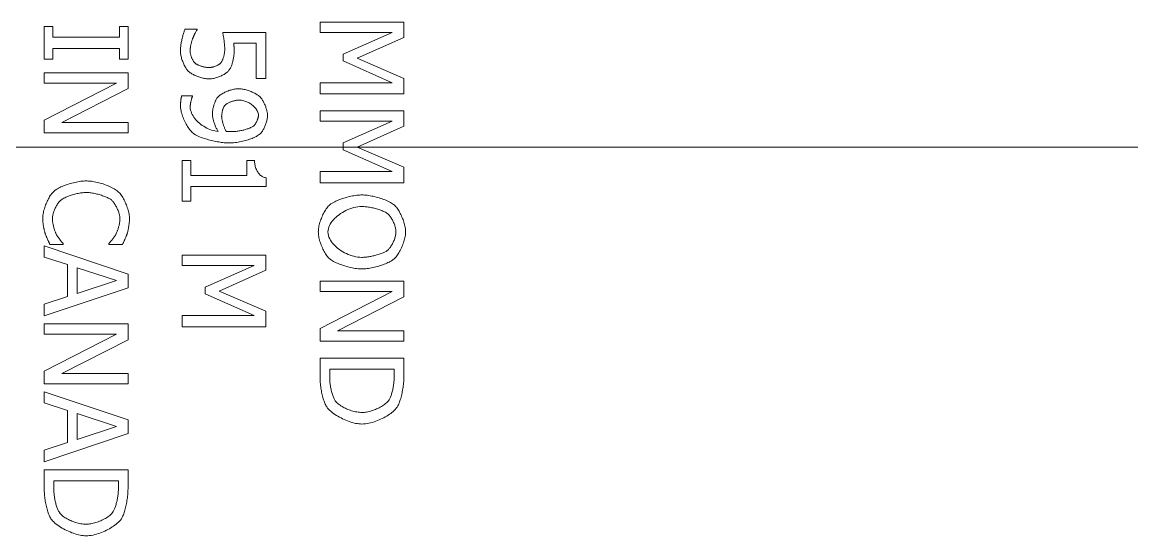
# Model space of a CAD drawing. Header units: millimetres. Extents: x 13 to 546, y 6 to 425.
# Drawn here: x 166.09 to 196.56, y 344.13 to 358.24 of the extents above; entities that cross this region are included whole.
import ezdxf

# ---------------------------------------------------------------- set-up
doc = ezdxf.new("R2010")
doc.units = ezdxf.units.MM
doc.layers.add('Section Line (ANSI)', color=7, linetype='Continuous', lineweight=9)
doc.layers.add('Visible (ANSI)', color=7, linetype='Continuous', lineweight=18)

# ---------------------------------------------------------------- blocks, each defined once
blk = doc.blocks.new('2dTransSection1')
at = {"layer": 'Section Line (ANSI)'}
blk.add_line((124.236, 354.808), (219.036, 354.808), dxfattribs=at)

msp = doc.modelspace()

# ---------------------------------------------------------------- linework, layer by layer
at = {"layer": 'Visible (ANSI)'}
for p, q in [((166.93, 358.122), (166.696, 358.122)), ((166.696, 358.122), (166.696, 357.231)), ((166.93, 357.829), (166.93, 358.122)), ((168.996, 358.122), (168.761, 358.122)), ((168.761, 358.122), (168.761, 357.829)), ((168.996, 357.231), (168.996, 358.122)), ((170.891, 358.055), (170.564, 358.055)), ((170.891, 358.033), (170.891, 358.055)), ((176.569, 358.244), (174.269, 358.244)), ((174.269, 358.244), (174.269, 357.959)), ((176.569, 357.827), (176.569, 358.244)), ((168.761, 357.829), (166.93, 357.829)), ((172.782, 357.96), (171.597, 357.96)), ((172.782, 356.698), (172.782, 357.96)), ((174.269, 357.959), (176.251, 357.959)), ((176.251, 357.959), (174.903, 357.364)), ((175.289, 357.253), (176.569, 357.827)), ((166.93, 357.231), (166.93, 357.524)), ((166.93, 357.524), (168.761, 357.524)), ((168.761, 357.524), (168.761, 357.231)), ((171.899, 357.664), (172.512, 357.664)), ((172.512, 357.664), (172.512, 356.698)), ((166.696, 357.231), (166.93, 357.231)), ((168.761, 357.231), (168.996, 357.231)), ((174.903, 357.364), (174.903, 357.178)), ((174.903, 357.178), (176.251, 356.578)), ((176.569, 356.697), (175.289, 357.253)), ((168.996, 356.853), (166.696, 356.853)), ((166.696, 356.853), (166.696, 356.568)), ((168.996, 356.419), (168.996, 356.853)), ((168.679, 356.568), (166.696, 355.55)), ((166.696, 356.568), (168.679, 356.568)), ((172.512, 356.698), (172.782, 356.698)), ((176.251, 356.578), (174.269, 356.578)), ((174.269, 356.578), (174.269, 356.272)), ((176.569, 356.272), (176.569, 356.697)), ((167.175, 355.492), (168.996, 356.419)), ((170.766, 356.217), (170.469, 356.217)), ((170.766, 356.202), (170.766, 356.217)), ((174.269, 356.272), (176.569, 356.272)), ((166.696, 355.55), (166.696, 355.207)), ((176.569, 355.806), (174.269, 355.806)), ((174.269, 355.806), (174.269, 355.521)), ((176.569, 355.389), (176.569, 355.806)), ((168.996, 355.492), (167.175, 355.492)), ((168.996, 355.207), (168.996, 355.492)), ((174.269, 355.521), (176.251, 355.521)), ((176.251, 355.521), (174.903, 354.926)), ((175.289, 354.815), (176.569, 355.389)), ((166.696, 355.207), (168.996, 355.207)), ((174.903, 354.926), (174.903, 354.74)), ((174.903, 354.74), (176.251, 354.14)), ((176.569, 354.259), (175.289, 354.815)), ((170.717, 354.447), (170.482, 354.447)), ((170.482, 354.447), (170.482, 353.324)), ((170.717, 354.029), (170.717, 354.447)), ((172.469, 354.447), (172.259, 354.447)), ((172.259, 354.447), (172.259, 354.029)), ((172.259, 354.029), (170.717, 354.029)), ((176.251, 354.14), (174.269, 354.14)), ((174.269, 354.14), (174.269, 353.834)), ((176.569, 353.834), (176.569, 354.259)), ((170.717, 353.324), (170.717, 353.733)), ((170.717, 353.733), (172.79, 353.733)), ((172.79, 353.733), (172.79, 353.971)), ((174.269, 353.834), (176.569, 353.834)), ((170.482, 353.324), (170.717, 353.324)), ((168.996, 351.326), (166.696, 352.102)), ((166.696, 352.102), (166.696, 351.792)), ((166.852, 352.139), (167.217, 352.139)), ((167.217, 352.139), (167.217, 352.161)), ((168.474, 352.163), (168.474, 352.139)), ((168.474, 352.139), (168.843, 352.139)), ((166.696, 351.792), (167.339, 351.584)), ((172.782, 351.848), (170.482, 351.848)), ((170.482, 351.848), (170.482, 351.563)), ((172.782, 351.431), (172.782, 351.848)), ((167.339, 351.584), (167.339, 350.706)), ((167.599, 350.79), (167.599, 351.5)), ((167.599, 351.5), (168.682, 351.146)), ((168.996, 350.95), (168.996, 351.326)), ((170.482, 351.563), (172.464, 351.563)), ((172.464, 351.563), (171.116, 350.969)), ((171.502, 350.857), (172.782, 351.431)), ((168.682, 351.146), (167.599, 350.79)), ((176.569, 351.13), (174.269, 351.13)), ((174.269, 351.13), (174.269, 350.845)), ((176.569, 350.696), (176.569, 351.13)), ((166.696, 350.175), (168.996, 350.95)), ((167.339, 350.706), (166.696, 350.497)), ((171.116, 350.969), (171.116, 350.782)), ((171.116, 350.782), (172.464, 350.182)), ((172.782, 350.301), (171.502, 350.857)), ((176.252, 350.845), (174.269, 349.827)), ((174.269, 350.845), (176.252, 350.845)), ((174.748, 349.769), (176.569, 350.696)), ((166.696, 350.497), (166.696, 350.175)), ((172.464, 350.182), (170.482, 350.182)), ((170.482, 350.182), (170.482, 349.876)), ((172.782, 349.876), (172.782, 350.301)), ((168.996, 349.957), (166.696, 349.957)), ((166.696, 349.957), (166.696, 349.671)), ((168.996, 349.522), (168.996, 349.957)), ((170.482, 349.876), (172.782, 349.876)), ((174.269, 349.827), (174.269, 349.484)), ((176.569, 349.769), (174.748, 349.769)), ((176.569, 349.484), (176.569, 349.769)), ((168.679, 349.671), (166.696, 348.654)), ((166.696, 349.671), (168.679, 349.671)), ((167.175, 348.596), (168.996, 349.522)), ((174.269, 349.484), (176.569, 349.484)), ((176.569, 349.018), (174.269, 349.018)), ((174.269, 349.018), (174.269, 348.489)), ((176.569, 348.494), (176.569, 349.018)), ((166.696, 348.654), (166.696, 348.311)), ((168.996, 348.596), (167.175, 348.596)), ((168.996, 348.311), (168.996, 348.596)), ((174.534, 348.479), (174.534, 348.712)), ((174.534, 348.712), (176.305, 348.712)), ((176.305, 348.712), (176.305, 348.479)), ((166.696, 348.311), (168.996, 348.311)), ((168.996, 347.317), (166.696, 348.093)), ((166.696, 348.093), (166.696, 347.783)), ((166.696, 347.783), (167.339, 347.574)), ((167.339, 347.574), (167.339, 346.697)), ((167.599, 346.78), (167.599, 347.491)), ((167.599, 347.491), (168.682, 347.136)), ((168.682, 347.136), (167.599, 346.78)), ((168.996, 346.941), (168.996, 347.317)), ((166.696, 346.165), (168.996, 346.941)), ((167.339, 346.697), (166.696, 346.488)), ((166.696, 346.488), (166.696, 346.165)), ((168.996, 345.947), (166.696, 345.947)), ((166.696, 345.947), (166.696, 345.418)), ((168.996, 345.424), (168.996, 345.947)), ((166.96, 345.409), (166.96, 345.642)), ((166.96, 345.642), (168.731, 345.642)), ((168.731, 345.642), (168.731, 345.409))]:
    msp.add_line(p, q, dxfattribs=at)
at = {"layer": 'Visible (ANSI)', "flags": 128}
for points in [[(170.564, 358.055), (170.557, 358.039), (170.55, 358.022), (170.542, 358.002), (170.535, 357.981), (170.527, 357.958), (170.52, 357.934), (170.512, 357.909), (170.505, 357.883), (170.498, 357.856), (170.491, 357.829), (170.484, 357.8), (170.478, 357.772), (170.471, 357.743), (170.466, 357.714), (170.46, 357.685), (170.455, 357.656), (170.45, 357.628), (170.446, 357.6), (170.443, 357.573), (170.44, 357.546), (170.437, 357.521), (170.435, 357.497), (170.434, 357.474), (170.434, 357.453)], [(170.768, 357.785), (170.771, 357.793), (170.774, 357.801), (170.777, 357.809), (170.781, 357.818), (170.785, 357.827), (170.789, 357.836), (170.793, 357.845), (170.797, 357.855), (170.801, 357.864), (170.805, 357.874), (170.81, 357.883), (170.814, 357.893), (170.819, 357.902), (170.824, 357.911), (170.828, 357.921), (170.833, 357.93), (170.837, 357.939), (170.842, 357.948), (170.846, 357.956), (170.851, 357.965), (170.857, 357.977), (170.867, 357.995), (170.879, 358.015), (170.891, 358.033)], [(170.7, 357.447), (170.701, 357.459), (170.701, 357.472), (170.702, 357.485), (170.703, 357.499), (170.705, 357.513), (170.706, 357.527), (170.709, 357.542), (170.711, 357.557), (170.713, 357.572), (170.716, 357.587), (170.719, 357.602), (170.722, 357.617), (170.725, 357.632), (170.729, 357.648), (170.732, 357.663), (170.736, 357.678), (170.74, 357.692), (170.744, 357.707), (170.748, 357.721), (170.752, 357.734), (170.756, 357.748), (170.76, 357.761), (170.764, 357.773), (170.768, 357.785)], [(171.597, 357.96), (171.599, 357.949), (171.602, 357.937), (171.604, 357.923), (171.607, 357.907), (171.61, 357.89), (171.613, 357.872), (171.616, 357.853), (171.619, 357.833), (171.623, 357.812), (171.626, 357.79), (171.629, 357.768), (171.632, 357.746), (171.635, 357.724), (171.638, 357.701), (171.64, 357.679), (171.643, 357.657), (171.645, 357.636), (171.647, 357.615), (171.649, 357.594), (171.65, 357.575), (171.651, 357.556), (171.652, 357.538), (171.653, 357.521), (171.653, 357.505)], [(170.434, 357.453), (170.435, 357.43), (170.436, 357.406), (170.439, 357.381), (170.443, 357.356), (170.448, 357.33), (170.454, 357.303), (170.461, 357.276), (170.469, 357.249), (170.478, 357.221), (170.487, 357.194), (170.497, 357.167), (170.507, 357.14), (170.519, 357.114), (170.53, 357.088), (170.542, 357.063), (170.554, 357.038), (170.567, 357.015), (170.58, 356.992), (170.593, 356.971), (170.606, 356.951), (170.62, 356.933), (170.633, 356.916), (170.646, 356.901), (170.659, 356.888)], [(170.84, 357.116), (170.831, 357.124), (170.823, 357.133), (170.814, 357.144), (170.805, 357.155), (170.797, 357.167), (170.789, 357.18), (170.781, 357.193), (170.773, 357.207), (170.765, 357.222), (170.758, 357.236), (170.751, 357.252), (170.744, 357.267), (170.738, 357.283), (170.732, 357.299), (170.727, 357.315), (170.721, 357.331), (170.717, 357.347), (170.713, 357.363), (170.709, 357.378), (170.706, 357.393), (170.704, 357.408), (170.702, 357.422), (170.701, 357.435), (170.7, 357.447)], [(171.653, 357.505), (171.653, 357.491), (171.652, 357.475), (171.651, 357.459), (171.649, 357.443), (171.647, 357.426), (171.645, 357.409), (171.642, 357.392), (171.639, 357.374), (171.636, 357.356), (171.632, 357.339), (171.628, 357.321), (171.623, 357.304), (171.618, 357.286), (171.613, 357.269), (171.608, 357.253), (171.603, 357.237), (171.597, 357.221), (171.591, 357.206), (171.585, 357.192), (171.579, 357.179), (171.572, 357.166), (171.564, 357.153), (171.556, 357.14), (171.547, 357.129)], [(171.768, 356.922), (171.782, 356.941), (171.795, 356.962), (171.806, 356.983), (171.817, 357.005), (171.827, 357.026), (171.835, 357.048), (171.844, 357.07), (171.852, 357.093), (171.859, 357.115), (171.865, 357.138), (171.872, 357.161), (171.877, 357.184), (171.883, 357.207), (171.888, 357.23), (171.892, 357.253), (171.896, 357.276), (171.9, 357.299), (171.903, 357.323), (171.906, 357.345), (171.908, 357.368), (171.91, 357.39), (171.911, 357.412), (171.912, 357.434), (171.912, 357.455)], [(171.912, 357.455), (171.912, 357.461), (171.912, 357.467), (171.912, 357.474), (171.912, 357.482), (171.911, 357.49), (171.911, 357.499), (171.911, 357.507), (171.91, 357.516), (171.91, 357.526), (171.909, 357.535), (171.909, 357.545), (171.908, 357.555), (171.908, 357.565), (171.907, 357.575), (171.906, 357.585), (171.906, 357.594), (171.905, 357.604), (171.904, 357.613), (171.903, 357.623), (171.903, 357.632), (171.902, 357.64), (171.901, 357.648), (171.9, 357.656), (171.899, 357.664)], [(171.215, 356.998), (171.199, 356.998), (171.183, 356.999), (171.167, 357.001), (171.15, 357.003), (171.132, 357.005), (171.115, 357.008), (171.097, 357.012), (171.079, 357.016), (171.061, 357.02), (171.043, 357.025), (171.025, 357.03), (171.008, 357.035), (170.99, 357.041), (170.973, 357.047), (170.957, 357.053), (170.941, 357.059), (170.925, 357.066), (170.911, 357.073), (170.897, 357.08), (170.883, 357.087), (170.871, 357.094), (170.86, 357.101), (170.849, 357.108), (170.84, 357.116)], [(171.547, 357.129), (171.539, 357.12), (171.53, 357.112), (171.521, 357.103), (171.51, 357.095), (171.498, 357.087), (171.486, 357.079), (171.472, 357.071), (171.458, 357.063), (171.444, 357.056), (171.429, 357.049), (171.414, 357.042), (171.399, 357.036), (171.384, 357.031), (171.368, 357.025), (171.353, 357.02), (171.337, 357.016), (171.322, 357.012), (171.306, 357.009), (171.291, 357.005), (171.275, 357.003), (171.26, 357.001), (171.245, 356.999), (171.23, 356.998), (171.215, 356.998)], [(170.659, 356.888), (170.674, 356.876), (170.69, 356.864), (170.707, 356.851), (170.726, 356.839), (170.747, 356.827), (170.768, 356.815), (170.791, 356.803), (170.815, 356.791), (170.839, 356.78), (170.864, 356.77), (170.89, 356.759), (170.916, 356.749), (170.942, 356.74), (170.969, 356.731), (170.995, 356.723), (171.021, 356.716), (171.047, 356.709), (171.073, 356.703), (171.098, 356.698), (171.123, 356.693), (171.147, 356.69), (171.17, 356.687), (171.192, 356.686), (171.213, 356.685)], [(171.213, 356.685), (171.239, 356.686), (171.266, 356.688), (171.293, 356.691), (171.321, 356.695), (171.348, 356.7), (171.376, 356.706), (171.403, 356.713), (171.431, 356.721), (171.458, 356.73), (171.485, 356.739), (171.511, 356.75), (171.537, 356.761), (171.562, 356.772), (171.586, 356.784), (171.61, 356.797), (171.633, 356.81), (171.654, 356.823), (171.675, 356.837), (171.694, 356.851), (171.712, 356.865), (171.729, 356.879), (171.744, 356.893), (171.757, 356.908), (171.768, 356.922)], [(170.469, 356.217), (170.467, 356.209), (170.465, 356.201), (170.463, 356.191), (170.461, 356.181), (170.459, 356.171), (170.457, 356.16), (170.455, 356.149), (170.453, 356.137), (170.451, 356.125), (170.45, 356.112), (170.448, 356.1), (170.447, 356.087), (170.445, 356.075), (170.444, 356.062), (170.443, 356.05), (170.442, 356.038), (170.441, 356.026), (170.44, 356.015), (170.439, 356.003), (170.439, 355.993), (170.438, 355.983), (170.438, 355.973), (170.438, 355.964), (170.438, 355.956)], [(170.704, 355.915), (170.704, 355.925), (170.705, 355.936), (170.706, 355.948), (170.707, 355.96), (170.708, 355.972), (170.71, 355.985), (170.712, 355.998), (170.714, 356.012), (170.716, 356.025), (170.719, 356.039), (170.722, 356.052), (170.724, 356.066), (170.727, 356.079), (170.73, 356.092), (170.733, 356.105), (170.737, 356.117), (170.74, 356.129), (170.743, 356.141), (170.746, 356.151), (170.749, 356.162), (170.753, 356.171), (170.756, 356.182), (170.761, 356.193), (170.766, 356.202)], [(171.448, 356.167), (171.438, 356.153), (171.428, 356.138), (171.419, 356.123), (171.41, 356.106), (171.401, 356.089), (171.393, 356.071), (171.385, 356.052), (171.377, 356.033), (171.37, 356.013), (171.363, 355.993), (171.356, 355.973), (171.35, 355.953), (171.344, 355.932), (171.339, 355.912), (171.334, 355.891), (171.329, 355.871), (171.325, 355.851), (171.322, 355.831), (171.319, 355.812), (171.316, 355.793), (171.314, 355.774), (171.313, 355.757), (171.312, 355.74), (171.312, 355.723)], [(172.035, 356.417), (172.01, 356.416), (171.984, 356.414), (171.958, 356.411), (171.931, 356.407), (171.903, 356.402), (171.875, 356.396), (171.848, 356.389), (171.82, 356.381), (171.792, 356.372), (171.764, 356.363), (171.737, 356.353), (171.71, 356.342), (171.683, 356.33), (171.657, 356.318), (171.632, 356.305), (171.607, 356.292), (171.584, 356.279), (171.562, 356.265), (171.54, 356.25), (171.52, 356.236), (171.501, 356.22), (171.482, 356.204), (171.464, 356.186), (171.448, 356.167)], [(172.613, 356.2), (172.598, 356.213), (172.582, 356.226), (172.564, 356.239), (172.544, 356.252), (172.523, 356.265), (172.501, 356.278), (172.477, 356.29), (172.453, 356.302), (172.427, 356.314), (172.401, 356.326), (172.374, 356.337), (172.347, 356.348), (172.319, 356.358), (172.292, 356.367), (172.264, 356.376), (172.237, 356.384), (172.209, 356.391), (172.182, 356.398), (172.156, 356.403), (172.13, 356.408), (172.105, 356.412), (172.081, 356.414), (172.057, 356.416), (172.035, 356.417)], [(172.829, 355.686), (172.828, 355.703), (172.827, 355.722), (172.825, 355.741), (172.821, 355.761), (172.817, 355.782), (172.812, 355.804), (172.806, 355.826), (172.8, 355.849), (172.792, 355.872), (172.784, 355.895), (172.776, 355.918), (172.767, 355.942), (172.758, 355.965), (172.748, 355.988), (172.737, 356.01), (172.727, 356.033), (172.716, 356.054), (172.704, 356.075), (172.693, 356.095), (172.681, 356.114), (172.668, 356.134), (172.652, 356.157), (172.633, 356.179), (172.613, 356.2)], [(170.438, 355.956), (170.439, 355.922), (170.441, 355.886), (170.446, 355.85), (170.452, 355.813), (170.46, 355.776), (170.47, 355.739), (170.481, 355.701), (170.493, 355.663), (170.507, 355.626), (170.521, 355.588), (170.537, 355.552), (170.554, 355.515), (170.572, 355.48), (170.591, 355.445), (170.61, 355.411), (170.63, 355.379), (170.651, 355.348), (170.672, 355.318), (170.694, 355.29), (170.716, 355.264), (170.738, 355.239), (170.76, 355.217), (170.782, 355.197), (170.805, 355.179)], [(171.472, 355.244), (171.425, 355.249), (171.378, 355.257), (171.332, 355.268), (171.287, 355.281), (171.243, 355.297), (171.199, 355.316), (171.156, 355.336), (171.114, 355.359), (171.074, 355.383), (171.034, 355.41), (170.997, 355.437), (170.96, 355.467), (170.926, 355.497), (170.893, 355.529), (170.862, 355.562), (170.834, 355.596), (170.807, 355.631), (170.783, 355.668), (170.761, 355.707), (170.742, 355.746), (170.726, 355.787), (170.714, 355.829), (170.707, 355.872), (170.704, 355.915)], [(171.567, 355.654), (171.567, 355.665), (171.568, 355.676), (171.569, 355.688), (171.57, 355.7), (171.571, 355.713), (171.573, 355.726), (171.574, 355.739), (171.577, 355.752), (171.579, 355.765), (171.582, 355.779), (171.585, 355.792), (171.588, 355.806), (171.591, 355.819), (171.595, 355.832), (171.599, 355.845), (171.603, 355.858), (171.607, 355.87), (171.612, 355.882), (171.617, 355.893), (171.622, 355.904), (171.627, 355.915), (171.633, 355.927), (171.64, 355.937), (171.647, 355.947)], [(171.647, 355.947), (171.657, 355.958), (171.668, 355.968), (171.68, 355.979), (171.693, 355.989), (171.707, 355.999), (171.723, 356.009), (171.739, 356.019), (171.756, 356.028), (171.773, 356.036), (171.791, 356.045), (171.809, 356.052), (171.827, 356.06), (171.846, 356.066), (171.864, 356.072), (171.883, 356.078), (171.901, 356.083), (171.92, 356.088), (171.939, 356.092), (171.958, 356.095), (171.976, 356.098), (171.994, 356.1), (172.013, 356.102), (172.031, 356.103), (172.048, 356.104)], [(172.048, 356.104), (172.08, 356.102), (172.111, 356.099), (172.142, 356.094), (172.173, 356.087), (172.204, 356.078), (172.234, 356.067), (172.263, 356.055), (172.292, 356.042), (172.32, 356.027), (172.348, 356.011), (172.374, 355.993), (172.399, 355.975), (172.423, 355.955), (172.446, 355.935), (172.467, 355.914), (172.487, 355.892), (172.505, 355.87), (172.522, 355.847), (172.537, 355.822), (172.55, 355.797), (172.562, 355.771), (172.57, 355.744), (172.575, 355.716), (172.577, 355.688)], [(171.312, 355.723), (171.312, 355.706), (171.313, 355.688), (171.315, 355.67), (171.318, 355.65), (171.321, 355.63), (171.325, 355.61), (171.33, 355.589), (171.335, 355.568), (171.34, 355.546), (171.347, 355.524), (171.353, 355.502), (171.36, 355.48), (171.368, 355.458), (171.376, 355.437), (171.385, 355.415), (171.393, 355.394), (171.402, 355.373), (171.412, 355.352), (171.421, 355.333), (171.431, 355.313), (171.441, 355.295), (171.451, 355.277), (171.462, 355.26), (171.472, 355.244)], [(171.694, 355.242), (171.687, 355.254), (171.679, 355.267), (171.672, 355.281), (171.664, 355.296), (171.657, 355.312), (171.65, 355.329), (171.642, 355.347), (171.635, 355.365), (171.628, 355.384), (171.622, 355.404), (171.615, 355.424), (171.609, 355.444), (171.603, 355.464), (171.597, 355.483), (171.592, 355.503), (171.587, 355.523), (171.583, 355.542), (171.579, 355.56), (171.575, 355.578), (171.573, 355.596), (171.57, 355.612), (171.569, 355.627), (171.568, 355.641), (171.567, 355.654)], [(172.577, 355.688), (172.577, 355.677), (172.576, 355.666), (172.575, 355.655), (172.573, 355.643), (172.571, 355.631), (172.568, 355.618), (172.564, 355.606), (172.56, 355.592), (172.556, 355.579), (172.551, 355.566), (172.546, 355.553), (172.541, 355.54), (172.535, 355.527), (172.529, 355.514), (172.522, 355.501), (172.516, 355.488), (172.508, 355.476), (172.501, 355.464), (172.493, 355.453), (172.485, 355.441), (172.476, 355.43), (172.467, 355.419), (172.457, 355.409), (172.447, 355.399)], [(172.622, 355.175), (172.635, 355.188), (172.648, 355.203), (172.66, 355.218), (172.673, 355.236), (172.685, 355.254), (172.697, 355.274), (172.709, 355.294), (172.721, 355.316), (172.732, 355.338), (172.743, 355.361), (172.754, 355.384), (172.764, 355.408), (172.773, 355.432), (172.782, 355.457), (172.79, 355.481), (172.798, 355.506), (172.805, 355.53), (172.811, 355.554), (172.816, 355.577), (172.821, 355.6), (172.824, 355.623), (172.827, 355.645), (172.828, 355.666), (172.829, 355.686)], [(171.839, 355.237), (171.833, 355.237), (171.826, 355.237), (171.819, 355.237), (171.811, 355.237), (171.804, 355.237), (171.797, 355.238), (171.789, 355.238), (171.782, 355.238), (171.775, 355.238), (171.767, 355.239), (171.761, 355.239), (171.754, 355.239), (171.748, 355.239), (171.741, 355.24), (171.735, 355.24), (171.729, 355.24), (171.724, 355.241), (171.718, 355.241), (171.713, 355.241), (171.709, 355.241), (171.704, 355.242), (171.7, 355.242), (171.697, 355.242), (171.694, 355.242)], [(172.447, 355.399), (172.421, 355.379), (172.391, 355.361), (172.363, 355.347), (172.339, 355.336), (172.316, 355.327), (172.293, 355.318), (172.268, 355.31), (172.244, 355.302), (172.22, 355.295), (172.196, 355.288), (172.172, 355.282), (172.147, 355.276), (172.122, 355.27), (172.097, 355.265), (172.071, 355.26), (172.045, 355.255), (172.019, 355.251), (171.993, 355.247), (171.967, 355.244), (171.941, 355.242), (171.915, 355.24), (171.889, 355.238), (171.864, 355.237), (171.839, 355.237)], [(170.805, 355.179), (170.853, 355.148), (170.907, 355.121), (170.96, 355.097), (171.007, 355.079), (171.046, 355.065), (171.085, 355.052), (171.125, 355.039), (171.166, 355.027), (171.206, 355.016), (171.247, 355.005), (171.287, 354.995), (171.327, 354.985), (171.367, 354.976), (171.407, 354.968), (171.447, 354.961), (171.486, 354.954), (171.525, 354.947), (171.563, 354.942), (171.601, 354.937), (171.637, 354.933), (171.672, 354.93), (171.706, 354.927), (171.739, 354.926), (171.77, 354.926)], [(171.77, 354.926), (171.811, 354.926), (171.852, 354.928), (171.894, 354.932), (171.935, 354.936), (171.977, 354.941), (172.019, 354.948), (172.06, 354.955), (172.101, 354.963), (172.142, 354.972), (172.181, 354.982), (172.22, 354.992), (172.258, 355.003), (172.295, 355.015), (172.332, 355.027), (172.367, 355.039), (172.401, 355.052), (172.433, 355.065), (172.464, 355.079), (172.493, 355.092), (172.521, 355.106), (172.547, 355.121), (172.573, 355.138), (172.599, 355.156), (172.622, 355.175)], [(172.79, 353.971), (172.766, 353.974), (172.743, 353.98), (172.72, 353.987), (172.698, 353.997), (172.677, 354.008), (172.657, 354.022), (172.638, 354.036), (172.62, 354.053), (172.603, 354.07), (172.587, 354.089), (172.571, 354.109), (172.557, 354.13), (172.544, 354.152), (172.531, 354.175), (172.52, 354.199), (172.51, 354.225), (172.501, 354.25), (172.492, 354.277), (172.486, 354.304), (172.48, 354.332), (172.475, 354.36), (172.472, 354.389), (172.47, 354.417), (172.469, 354.447)], [(167.844, 353.884), (167.809, 353.883), (167.773, 353.881), (167.736, 353.878), (167.697, 353.873), (167.659, 353.868), (167.619, 353.861), (167.579, 353.853), (167.539, 353.844), (167.498, 353.835), (167.458, 353.824), (167.418, 353.813), (167.378, 353.801), (167.339, 353.788), (167.3, 353.775), (167.262, 353.761), (167.226, 353.747), (167.19, 353.732), (167.156, 353.717), (167.123, 353.701), (167.092, 353.685), (167.061, 353.668), (167.026, 353.647), (166.99, 353.622), (166.956, 353.595)], [(168.72, 353.597), (168.697, 353.615), (168.672, 353.633), (168.644, 353.652), (168.614, 353.67), (168.581, 353.688), (168.546, 353.705), (168.51, 353.723), (168.472, 353.739), (168.433, 353.755), (168.393, 353.771), (168.353, 353.785), (168.312, 353.799), (168.271, 353.811), (168.231, 353.823), (168.191, 353.834), (168.15, 353.844), (168.11, 353.852), (168.07, 353.86), (168.03, 353.867), (167.991, 353.873), (167.953, 353.878), (167.915, 353.881), (167.879, 353.883), (167.844, 353.884)], [(166.956, 353.595), (166.938, 353.576), (166.919, 353.555), (166.9, 353.532), (166.882, 353.507), (166.863, 353.481), (166.845, 353.452), (166.828, 353.422), (166.811, 353.391), (166.795, 353.359), (166.779, 353.326), (166.763, 353.292), (166.749, 353.257), (166.735, 353.222), (166.722, 353.186), (166.71, 353.151), (166.699, 353.115), (166.689, 353.08), (166.68, 353.045), (166.673, 353.011), (166.666, 352.978), (166.661, 352.945), (166.658, 352.914), (166.655, 352.884), (166.655, 352.855)], [(167.148, 353.352), (167.166, 353.366), (167.185, 353.379), (167.207, 353.393), (167.231, 353.406), (167.258, 353.42), (167.286, 353.433), (167.315, 353.446), (167.346, 353.458), (167.377, 353.47), (167.408, 353.482), (167.44, 353.492), (167.472, 353.502), (167.504, 353.511), (167.536, 353.52), (167.568, 353.528), (167.6, 353.535), (167.632, 353.542), (167.663, 353.548), (167.695, 353.553), (167.726, 353.557), (167.756, 353.56), (167.786, 353.563), (167.815, 353.564), (167.844, 353.565)], [(167.844, 353.565), (167.87, 353.564), (167.898, 353.563), (167.926, 353.561), (167.956, 353.557), (167.986, 353.553), (168.017, 353.549), (168.048, 353.543), (168.079, 353.537), (168.111, 353.53), (168.142, 353.523), (168.174, 353.515), (168.205, 353.506), (168.236, 353.497), (168.266, 353.488), (168.296, 353.478), (168.325, 353.468), (168.353, 353.457), (168.38, 353.447), (168.406, 353.436), (168.43, 353.424), (168.455, 353.412), (168.483, 353.397), (168.512, 353.38), (168.539, 353.36)], [(169.037, 352.849), (169.036, 352.879), (169.033, 352.91), (169.029, 352.942), (169.024, 352.976), (169.017, 353.01), (169.009, 353.045), (168.999, 353.08), (168.989, 353.116), (168.977, 353.152), (168.964, 353.187), (168.951, 353.223), (168.936, 353.258), (168.921, 353.293), (168.905, 353.327), (168.888, 353.361), (168.871, 353.393), (168.853, 353.424), (168.834, 353.454), (168.816, 353.483), (168.797, 353.51), (168.778, 353.534), (168.758, 353.557), (168.739, 353.578), (168.72, 353.597)], [(175.419, 353.499), (175.385, 353.498), (175.35, 353.496), (175.313, 353.493), (175.276, 353.489), (175.237, 353.484), (175.198, 353.477), (175.158, 353.47), (175.118, 353.462), (175.078, 353.453), (175.038, 353.443), (174.998, 353.432), (174.958, 353.421), (174.918, 353.409), (174.88, 353.396), (174.842, 353.383), (174.805, 353.369), (174.769, 353.355), (174.735, 353.341), (174.702, 353.326), (174.671, 353.311), (174.639, 353.294), (174.603, 353.274), (174.567, 353.251), (174.534, 353.225)], [(176.306, 353.223), (176.284, 353.24), (176.258, 353.258), (176.23, 353.276), (176.199, 353.293), (176.165, 353.31), (176.13, 353.327), (176.092, 353.344), (176.053, 353.36), (176.014, 353.376), (175.973, 353.39), (175.932, 353.404), (175.891, 353.417), (175.85, 353.429), (175.809, 353.44), (175.768, 353.451), (175.727, 353.46), (175.687, 353.469), (175.646, 353.476), (175.606, 353.483), (175.567, 353.488), (175.529, 353.493), (175.491, 353.496), (175.454, 353.498), (175.419, 353.499)], [(166.919, 352.851), (166.92, 352.869), (166.921, 352.889), (166.924, 352.909), (166.928, 352.93), (166.933, 352.952), (166.938, 352.974), (166.945, 352.997), (166.952, 353.02), (166.96, 353.044), (166.969, 353.067), (166.978, 353.091), (166.989, 353.115), (167, 353.138), (167.011, 353.162), (167.023, 353.185), (167.036, 353.207), (167.049, 353.229), (167.063, 353.251), (167.077, 353.271), (167.091, 353.29), (167.105, 353.308), (167.12, 353.324), (167.134, 353.339), (167.148, 353.352)], [(168.539, 353.36), (168.553, 353.347), (168.568, 353.332), (168.582, 353.316), (168.597, 353.298), (168.611, 353.279), (168.625, 353.259), (168.638, 353.238), (168.652, 353.217), (168.665, 353.194), (168.677, 353.171), (168.689, 353.147), (168.701, 353.123), (168.712, 353.099), (168.722, 353.075), (168.731, 353.05), (168.74, 353.026), (168.748, 353.002), (168.755, 352.978), (168.761, 352.955), (168.766, 352.932), (168.77, 352.911), (168.773, 352.89), (168.775, 352.87), (168.776, 352.851)], [(174.534, 353.225), (174.515, 353.206), (174.495, 353.186), (174.476, 353.163), (174.457, 353.138), (174.438, 353.112), (174.419, 353.084), (174.401, 353.054), (174.384, 353.023), (174.366, 352.991), (174.35, 352.958), (174.334, 352.924), (174.319, 352.889), (174.305, 352.854), (174.291, 352.819), (174.279, 352.783), (174.267, 352.748), (174.257, 352.712), (174.248, 352.677), (174.24, 352.643), (174.233, 352.609), (174.228, 352.576), (174.224, 352.544), (174.222, 352.513), (174.221, 352.483)], [(174.486, 352.481), (174.489, 352.527), (174.498, 352.572), (174.512, 352.615), (174.53, 352.658), (174.551, 352.698), (174.576, 352.737), (174.604, 352.776), (174.636, 352.814), (174.67, 352.851), (174.708, 352.887), (174.748, 352.922), (174.79, 352.956), (174.835, 352.988), (174.882, 353.018), (174.931, 353.046), (174.981, 353.072), (175.032, 353.096), (175.085, 353.117), (175.139, 353.135), (175.194, 353.151), (175.25, 353.163), (175.306, 353.172), (175.362, 353.178), (175.419, 353.18)], [(175.419, 353.18), (175.447, 353.18), (175.475, 353.178), (175.505, 353.176), (175.535, 353.173), (175.566, 353.169), (175.598, 353.165), (175.63, 353.159), (175.662, 353.154), (175.695, 353.147), (175.727, 353.14), (175.759, 353.132), (175.791, 353.124), (175.822, 353.116), (175.853, 353.107), (175.883, 353.098), (175.912, 353.088), (175.941, 353.078), (175.968, 353.068), (175.994, 353.057), (176.018, 353.047), (176.043, 353.035), (176.068, 353.022), (176.092, 353.007), (176.115, 352.992)], [(176.618, 352.483), (176.617, 352.513), (176.615, 352.543), (176.611, 352.576), (176.605, 352.609), (176.599, 352.643), (176.591, 352.677), (176.581, 352.712), (176.571, 352.748), (176.56, 352.783), (176.547, 352.819), (176.534, 352.854), (176.519, 352.889), (176.504, 352.924), (176.489, 352.958), (176.472, 352.991), (176.455, 353.023), (176.437, 353.054), (176.419, 353.083), (176.401, 353.111), (176.382, 353.138), (176.364, 353.162), (176.345, 353.185), (176.326, 353.205), (176.306, 353.223)], [(166.655, 352.855), (166.655, 352.837), (166.655, 352.818), (166.656, 352.799), (166.657, 352.781), (166.659, 352.762), (166.661, 352.743), (166.663, 352.724), (166.665, 352.705), (166.668, 352.687), (166.67, 352.668), (166.673, 352.65), (166.676, 352.632), (166.679, 352.614), (166.683, 352.597), (166.686, 352.579), (166.69, 352.563), (166.694, 352.546), (166.697, 352.53), (166.701, 352.515), (166.705, 352.5), (166.709, 352.485), (166.713, 352.471), (166.717, 352.458), (166.722, 352.445)], [(167.033, 352.406), (167.027, 352.417), (167.02, 352.43), (167.014, 352.445), (167.008, 352.46), (167.001, 352.476), (166.995, 352.494), (166.988, 352.512), (166.982, 352.531), (166.976, 352.55), (166.969, 352.57), (166.964, 352.591), (166.958, 352.612), (166.952, 352.633), (166.947, 352.654), (166.942, 352.675), (166.938, 352.696), (166.934, 352.717), (166.93, 352.738), (166.927, 352.758), (166.924, 352.778), (166.922, 352.798), (166.92, 352.816), (166.92, 352.834), (166.919, 352.851)], [(168.776, 352.851), (168.775, 352.834), (168.774, 352.816), (168.773, 352.798), (168.771, 352.779), (168.768, 352.76), (168.765, 352.74), (168.762, 352.72), (168.758, 352.7), (168.754, 352.68), (168.749, 352.66), (168.744, 352.639), (168.739, 352.62), (168.733, 352.6), (168.728, 352.58), (168.722, 352.561), (168.716, 352.543), (168.71, 352.525), (168.703, 352.508), (168.697, 352.491), (168.691, 352.475), (168.684, 352.461), (168.678, 352.447), (168.672, 352.434), (168.666, 352.422)], [(168.977, 352.445), (168.98, 352.456), (168.984, 352.469), (168.987, 352.482), (168.99, 352.497), (168.994, 352.512), (168.997, 352.528), (169.001, 352.545), (169.004, 352.562), (169.007, 352.58), (169.01, 352.599), (169.014, 352.617), (169.017, 352.636), (169.019, 352.655), (169.022, 352.674), (169.025, 352.693), (169.027, 352.712), (169.029, 352.731), (169.031, 352.75), (169.033, 352.768), (169.034, 352.785), (169.035, 352.802), (169.036, 352.819), (169.036, 352.834), (169.037, 352.849)], [(176.115, 352.992), (176.13, 352.979), (176.145, 352.965), (176.16, 352.95), (176.175, 352.933), (176.189, 352.915), (176.203, 352.896), (176.217, 352.876), (176.231, 352.855), (176.244, 352.833), (176.256, 352.811), (176.268, 352.788), (176.279, 352.764), (176.29, 352.74), (176.3, 352.716), (176.31, 352.691), (176.318, 352.667), (176.326, 352.642), (176.333, 352.618), (176.339, 352.594), (176.344, 352.57), (176.348, 352.547), (176.351, 352.524), (176.352, 352.502), (176.353, 352.481)], [(166.722, 352.445), (166.726, 352.433), (166.73, 352.42), (166.734, 352.407), (166.739, 352.394), (166.744, 352.381), (166.75, 352.367), (166.755, 352.354), (166.761, 352.34), (166.767, 352.326), (166.773, 352.313), (166.778, 352.299), (166.784, 352.286), (166.79, 352.272), (166.796, 352.259), (166.802, 352.246), (166.809, 352.232), (166.815, 352.219), (166.821, 352.207), (166.826, 352.194), (166.832, 352.182), (166.838, 352.17), (166.843, 352.159), (166.848, 352.149), (166.852, 352.139)], [(167.217, 352.161), (167.213, 352.166), (167.207, 352.172), (167.201, 352.179), (167.195, 352.186), (167.188, 352.194), (167.18, 352.203), (167.172, 352.213), (167.164, 352.222), (167.156, 352.233), (167.147, 352.244), (167.138, 352.255), (167.129, 352.266), (167.12, 352.278), (167.111, 352.29), (167.102, 352.302), (167.094, 352.314), (167.085, 352.326), (167.077, 352.338), (167.068, 352.35), (167.06, 352.361), (167.053, 352.373), (167.046, 352.384), (167.039, 352.395), (167.033, 352.406)], [(168.666, 352.422), (168.658, 352.41), (168.651, 352.397), (168.642, 352.383), (168.634, 352.37), (168.625, 352.356), (168.615, 352.343), (168.606, 352.33), (168.597, 352.317), (168.587, 352.304), (168.578, 352.291), (168.569, 352.279), (168.56, 352.268), (168.551, 352.257), (168.543, 352.246), (168.534, 352.235), (168.526, 352.225), (168.518, 352.215), (168.51, 352.206), (168.503, 352.197), (168.496, 352.189), (168.49, 352.182), (168.484, 352.175), (168.478, 352.169), (168.474, 352.163)], [(168.843, 352.139), (168.848, 352.149), (168.853, 352.16), (168.859, 352.171), (168.865, 352.183), (168.871, 352.195), (168.877, 352.208), (168.884, 352.221), (168.89, 352.235), (168.896, 352.249), (168.903, 352.263), (168.909, 352.277), (168.916, 352.292), (168.922, 352.306), (168.928, 352.321), (168.934, 352.335), (168.94, 352.349), (168.946, 352.362), (168.951, 352.376), (168.956, 352.389), (168.961, 352.401), (168.966, 352.413), (168.97, 352.424), (168.974, 352.435), (168.977, 352.445)], [(174.221, 352.483), (174.222, 352.454), (174.224, 352.424), (174.228, 352.392), (174.233, 352.359), (174.239, 352.326), (174.247, 352.292), (174.256, 352.257), (174.266, 352.222), (174.278, 352.186), (174.29, 352.151), (174.303, 352.115), (174.317, 352.08), (174.332, 352.045), (174.348, 352.011), (174.365, 351.978), (174.382, 351.946), (174.4, 351.914), (174.418, 351.884), (174.437, 351.856), (174.456, 351.829), (174.475, 351.804), (174.494, 351.781), (174.514, 351.76), (174.534, 351.741)], [(175.419, 351.784), (175.364, 351.786), (175.309, 351.791), (175.255, 351.8), (175.201, 351.812), (175.147, 351.826), (175.095, 351.843), (175.043, 351.863), (174.993, 351.886), (174.943, 351.911), (174.895, 351.938), (174.848, 351.967), (174.803, 351.998), (174.76, 352.031), (174.719, 352.065), (174.681, 352.1), (174.646, 352.137), (174.614, 352.174), (174.585, 352.213), (174.558, 352.254), (174.534, 352.296), (174.514, 352.341), (174.499, 352.386), (174.489, 352.433), (174.486, 352.481)], [(176.353, 352.481), (176.352, 352.461), (176.351, 352.439), (176.348, 352.417), (176.344, 352.394), (176.339, 352.371), (176.333, 352.347), (176.326, 352.323), (176.318, 352.298), (176.309, 352.274), (176.3, 352.249), (176.289, 352.225), (176.279, 352.201), (176.267, 352.177), (176.255, 352.154), (176.242, 352.131), (176.229, 352.109), (176.216, 352.088), (176.202, 352.068), (176.188, 352.048), (176.174, 352.03), (176.159, 352.014), (176.144, 351.998), (176.129, 351.985), (176.115, 351.972)], [(176.306, 351.741), (176.325, 351.759), (176.344, 351.779), (176.363, 351.801), (176.381, 351.826), (176.4, 351.852), (176.418, 351.88), (176.436, 351.91), (176.454, 351.941), (176.471, 351.973), (176.487, 352.007), (176.503, 352.041), (176.518, 352.075), (176.533, 352.111), (176.546, 352.146), (176.559, 352.182), (176.571, 352.218), (176.581, 352.253), (176.59, 352.289), (176.598, 352.323), (176.605, 352.357), (176.611, 352.39), (176.615, 352.422), (176.617, 352.453), (176.618, 352.483)], [(176.115, 351.972), (176.08, 351.949), (176.042, 351.929), (176.004, 351.912), (175.973, 351.899), (175.946, 351.888), (175.918, 351.878), (175.89, 351.869), (175.861, 351.86), (175.832, 351.851), (175.804, 351.843), (175.775, 351.836), (175.747, 351.829), (175.718, 351.822), (175.69, 351.816), (175.661, 351.81), (175.633, 351.805), (175.604, 351.8), (175.576, 351.796), (175.549, 351.793), (175.522, 351.79), (175.495, 351.787), (175.469, 351.785), (175.444, 351.784), (175.419, 351.784)], [(174.534, 351.741), (174.556, 351.723), (174.581, 351.706), (174.609, 351.688), (174.64, 351.671), (174.673, 351.653), (174.708, 351.636), (174.746, 351.62), (174.785, 351.604), (174.825, 351.588), (174.866, 351.574), (174.907, 351.56), (174.949, 351.547), (174.991, 351.535), (175.032, 351.523), (175.073, 351.513), (175.114, 351.504), (175.155, 351.495), (175.195, 351.488), (175.235, 351.481), (175.274, 351.476), (175.312, 351.471), (175.349, 351.468), (175.385, 351.466), (175.419, 351.465)], [(175.419, 351.465), (175.453, 351.466), (175.489, 351.468), (175.525, 351.471), (175.563, 351.475), (175.601, 351.481), (175.64, 351.487), (175.68, 351.494), (175.72, 351.503), (175.76, 351.512), (175.8, 351.522), (175.84, 351.532), (175.879, 351.544), (175.918, 351.556), (175.956, 351.568), (175.994, 351.582), (176.031, 351.595), (176.066, 351.609), (176.101, 351.624), (176.134, 351.638), (176.165, 351.653), (176.197, 351.67), (176.234, 351.691), (176.272, 351.715), (176.306, 351.741)], [(174.269, 348.489), (174.27, 348.453), (174.271, 348.417), (174.273, 348.381), (174.275, 348.344), (174.279, 348.306), (174.283, 348.268), (174.287, 348.231), (174.293, 348.193), (174.299, 348.155), (174.305, 348.117), (174.312, 348.08), (174.32, 348.043), (174.329, 348.006), (174.338, 347.971), (174.347, 347.935), (174.357, 347.901), (174.368, 347.868), (174.379, 347.836), (174.39, 347.805), (174.402, 347.776), (174.414, 347.748), (174.427, 347.722), (174.44, 347.697), (174.454, 347.674)], [(174.687, 347.844), (174.676, 347.86), (174.665, 347.879), (174.655, 347.899), (174.645, 347.92), (174.635, 347.943), (174.626, 347.967), (174.617, 347.993), (174.608, 348.019), (174.6, 348.046), (174.592, 348.074), (174.585, 348.103), (174.578, 348.132), (174.571, 348.162), (174.565, 348.192), (174.559, 348.222), (174.554, 348.252), (174.55, 348.282), (174.546, 348.312), (174.542, 348.341), (174.539, 348.37), (174.537, 348.399), (174.535, 348.427), (174.534, 348.453), (174.534, 348.479)], [(176.305, 348.479), (176.304, 348.453), (176.303, 348.426), (176.302, 348.398), (176.299, 348.371), (176.297, 348.342), (176.293, 348.314), (176.289, 348.285), (176.285, 348.256), (176.28, 348.228), (176.275, 348.199), (176.269, 348.171), (176.263, 348.143), (176.256, 348.116), (176.249, 348.089), (176.242, 348.063), (176.235, 348.037), (176.227, 348.013), (176.219, 347.989), (176.21, 347.966), (176.202, 347.945), (176.193, 347.924), (176.185, 347.905), (176.176, 347.888), (176.167, 347.872)], [(176.387, 347.67), (176.398, 347.688), (176.409, 347.708), (176.42, 347.731), (176.431, 347.756), (176.441, 347.782), (176.452, 347.811), (176.463, 347.841), (176.473, 347.873), (176.483, 347.907), (176.493, 347.942), (176.503, 347.978), (176.512, 348.016), (176.52, 348.054), (176.528, 348.093), (176.535, 348.133), (176.542, 348.172), (176.548, 348.213), (176.554, 348.253), (176.558, 348.294), (176.562, 348.334), (176.565, 348.375), (176.567, 348.415), (176.569, 348.455), (176.569, 348.494)], [(174.454, 347.674), (174.475, 347.645), (174.501, 347.615), (174.531, 347.585), (174.564, 347.555), (174.601, 347.525), (174.64, 347.496), (174.679, 347.469), (174.72, 347.443), (174.76, 347.418), (174.802, 347.395), (174.845, 347.372), (174.889, 347.35), (174.934, 347.329), (174.98, 347.309), (175.026, 347.291), (175.072, 347.274), (175.117, 347.259), (175.163, 347.245), (175.208, 347.233), (175.252, 347.223), (175.296, 347.215), (175.338, 347.209), (175.378, 347.206), (175.417, 347.205)], [(175.421, 347.523), (175.385, 347.524), (175.348, 347.527), (175.312, 347.531), (175.276, 347.537), (175.24, 347.544), (175.204, 347.552), (175.169, 347.561), (175.134, 347.571), (175.099, 347.583), (175.065, 347.595), (175.031, 347.608), (174.997, 347.622), (174.965, 347.637), (174.933, 347.652), (174.902, 347.668), (174.873, 347.685), (174.844, 347.703), (174.818, 347.72), (174.792, 347.739), (174.769, 347.757), (174.746, 347.777), (174.725, 347.798), (174.705, 347.82), (174.687, 347.844)], [(175.417, 347.205), (175.466, 347.206), (175.514, 347.211), (175.563, 347.218), (175.611, 347.227), (175.658, 347.238), (175.705, 347.251), (175.752, 347.265), (175.798, 347.281), (175.844, 347.298), (175.888, 347.316), (175.933, 347.335), (175.976, 347.356), (176.018, 347.377), (176.06, 347.4), (176.1, 347.423), (176.139, 347.447), (176.176, 347.472), (176.211, 347.497), (176.244, 347.523), (176.276, 347.549), (176.306, 347.577), (176.335, 347.606), (176.363, 347.638), (176.387, 347.67)], [(176.167, 347.872), (176.146, 347.842), (176.122, 347.815), (176.097, 347.789), (176.07, 347.766), (176.042, 347.743), (176.012, 347.722), (175.982, 347.703), (175.952, 347.684), (175.92, 347.666), (175.888, 347.649), (175.855, 347.633), (175.821, 347.618), (175.787, 347.604), (175.753, 347.591), (175.719, 347.578), (175.684, 347.567), (175.65, 347.557), (175.616, 347.549), (175.582, 347.541), (175.548, 347.535), (175.516, 347.53), (175.483, 347.526), (175.452, 347.524), (175.421, 347.523)], [(166.696, 345.418), (166.696, 345.383), (166.697, 345.347), (166.699, 345.31), (166.702, 345.273), (166.705, 345.236), (166.709, 345.198), (166.714, 345.16), (166.719, 345.122), (166.725, 345.084), (166.731, 345.046), (166.739, 345.009), (166.746, 344.972), (166.755, 344.936), (166.764, 344.9), (166.773, 344.865), (166.783, 344.831), (166.794, 344.797), (166.805, 344.765), (166.816, 344.735), (166.828, 344.705), (166.841, 344.677), (166.853, 344.651), (166.866, 344.626), (166.88, 344.604)], [(167.113, 344.773), (167.102, 344.79), (167.092, 344.808), (167.081, 344.828), (167.071, 344.849), (167.062, 344.872), (167.052, 344.897), (167.043, 344.922), (167.034, 344.948), (167.026, 344.976), (167.018, 345.004), (167.011, 345.032), (167.004, 345.062), (166.997, 345.091), (166.991, 345.121), (166.985, 345.151), (166.98, 345.181), (166.976, 345.211), (166.972, 345.241), (166.968, 345.271), (166.965, 345.3), (166.963, 345.328), (166.962, 345.356), (166.961, 345.383), (166.96, 345.409)], [(168.731, 345.409), (168.731, 345.382), (168.73, 345.355), (168.728, 345.328), (168.726, 345.3), (168.723, 345.272), (168.719, 345.243), (168.716, 345.214), (168.711, 345.186), (168.706, 345.157), (168.701, 345.129), (168.695, 345.1), (168.689, 345.072), (168.682, 345.045), (168.675, 345.018), (168.668, 344.992), (168.661, 344.966), (168.653, 344.942), (168.645, 344.918), (168.637, 344.896), (168.628, 344.874), (168.62, 344.854), (168.611, 344.835), (168.602, 344.817), (168.593, 344.801)], [(168.813, 344.6), (168.824, 344.618), (168.835, 344.638), (168.846, 344.66), (168.857, 344.685), (168.868, 344.712), (168.878, 344.74), (168.889, 344.771), (168.899, 344.803), (168.91, 344.836), (168.919, 344.871), (168.929, 344.908), (168.938, 344.945), (168.946, 344.983), (168.954, 345.022), (168.962, 345.062), (168.968, 345.102), (168.974, 345.142), (168.98, 345.183), (168.984, 345.223), (168.988, 345.264), (168.991, 345.304), (168.994, 345.344), (168.995, 345.384), (168.996, 345.424)], [(166.88, 344.604), (166.902, 344.574), (166.927, 344.544), (166.957, 344.514), (166.991, 344.484), (167.027, 344.454), (167.066, 344.425), (167.105, 344.398), (167.146, 344.372), (167.187, 344.347), (167.228, 344.324), (167.271, 344.301), (167.316, 344.279), (167.36, 344.258), (167.406, 344.239), (167.452, 344.22), (167.498, 344.204), (167.544, 344.188), (167.589, 344.174), (167.634, 344.163), (167.679, 344.152), (167.722, 344.144), (167.764, 344.139), (167.805, 344.135), (167.844, 344.134)], [(167.847, 344.453), (167.811, 344.453), (167.775, 344.456), (167.738, 344.46), (167.702, 344.466), (167.666, 344.473), (167.63, 344.481), (167.595, 344.49), (167.56, 344.501), (167.525, 344.512), (167.491, 344.524), (167.457, 344.537), (167.423, 344.551), (167.391, 344.566), (167.359, 344.582), (167.328, 344.598), (167.299, 344.615), (167.271, 344.632), (167.244, 344.65), (167.219, 344.668), (167.195, 344.686), (167.173, 344.706), (167.151, 344.727), (167.131, 344.749), (167.113, 344.773)], [(167.844, 344.134), (167.892, 344.135), (167.941, 344.14), (167.989, 344.147), (168.037, 344.156), (168.085, 344.167), (168.131, 344.18), (168.178, 344.194), (168.224, 344.21), (168.27, 344.227), (168.315, 344.245), (168.359, 344.265), (168.402, 344.285), (168.445, 344.307), (168.486, 344.329), (168.526, 344.353), (168.565, 344.377), (168.602, 344.401), (168.637, 344.427), (168.671, 344.452), (168.702, 344.478), (168.732, 344.506), (168.762, 344.536), (168.789, 344.567), (168.813, 344.6)], [(168.593, 344.801), (168.572, 344.772), (168.549, 344.744), (168.523, 344.719), (168.496, 344.695), (168.468, 344.673), (168.439, 344.652), (168.408, 344.632), (168.378, 344.613), (168.347, 344.596), (168.314, 344.579), (168.281, 344.563), (168.248, 344.547), (168.214, 344.533), (168.179, 344.52), (168.145, 344.508), (168.11, 344.497), (168.076, 344.487), (168.042, 344.478), (168.008, 344.47), (167.975, 344.464), (167.942, 344.459), (167.91, 344.455), (167.878, 344.453), (167.847, 344.453)]]:
    msp.add_lwpolyline(points, dxfattribs=at)

# ---------------------------------------------------------------- block references
at = {"layer": 'Section Line (ANSI)'}
msp.add_blockref('2dTransSection1', (0, 0), dxfattribs=at)

doc.saveas('drawing.dxf')
